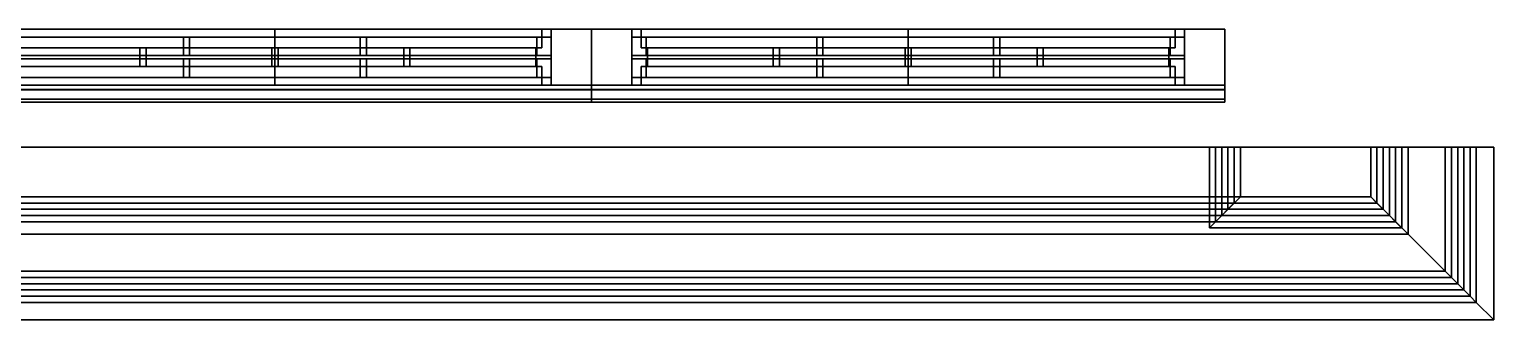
# Model space of a CAD drawing. Extents: x -0.47 to 4.47, y -0.28 to 0.92.
# Drawn here: x 2.109 to 4.468, y -0.278 to 0.19 of the extents above; entities that cross this region are included whole.
import ezdxf

# ---------------------------------------------------------------- set-up
doc = ezdxf.new("R2010")
doc.units = 0

msp = doc.modelspace()

# ---------------------------------------------------------------- meshes
mesh = msp.add_polyface()
corners = [(1.9625, 0.1, 1.1461), (1.9625, 0.1, 0.6467), (2.06, 0.1, 0.6972), (2.06, 0.1, 1.1461), (2.06, 0.19, 0.6972), (2.06, 0.19, 1.1461), (1.9625, 0.19, 1.1461), (1.9625, 0.19, 0.6972), (1.9625, 0.1, 1.1561), (2.06, 0.1, 1.1561), (2.06, 0.19, 1.1561), (1.9625, 0.19, 1.1561), (2.06, 0.1, 1.5956), (1.9625, 0.1, 1.5956), (2.06, 0.19, 1.5956), (1.9625, 0.19, 1.5956), (1.9625, 0.1, 1.6056), (2.06, 0.1, 1.6056), (2.06, 0.19, 1.6056), (2.06, 0.1, 2.055), (2.06, 0.19, 2.055), (1.9625, 0.19, 1.6056), (1.9625, 0.1, 2.055), (1.9625, 0.1, 2.105), (2.075, 0.1, 2.105), (1.9625, 0.19, 2.055), (1.9625, 0.19, 2.105), (2.075, 0.1, 2.52), (1.9625, 0.1, 2.52), (2.075, 0.1, 2.545), (1.9625, 0.1, 2.545), (1.9625, 0.19, 2.52), (2.075, 0.19, 2.545), (2.0525, 0.19, 2.545), (-0.305, 0, 3.145), (-0.335, 0, 3.165), (4.33, 0, 3.165), (4.3, 0, 3.145), (-0.335, 0, 3.175), (4.33, 0, 3.175), (-0.295, 0, 3.135), (4.29, 0, 3.135), (-0.395, 0, 3.235), (4.39, 0, 3.235), (-0.285, 0, 3.125), (4.28, 0, 3.125), (-0.315, -0.12, 3.145), (-0.305, -0.11, 3.145), (4.3, -0.11, 3.145), (4.31, -0.12, 3.145), (-0.335, -0.14, 3.165), (4.33, -0.14, 3.165), (-0.335, -0.14, 3.175), (4.33, -0.14, 3.175), (-0.405, 0, 3.245), (4.4, 0, 3.245), (-0.275, 0, 3.115), (4.27, 0, 3.115), (-0.305, -0.11, 3.135), (4.3, -0.11, 3.135), (-0.395, -0.2, 3.175), (4.39, -0.2, 3.175), (-0.415, 0, 3.255), (4.41, 0, 3.255), (-0.295, -0.1, 3.135), (4.29, -0.1, 3.135), (-0.285, -0.09, 3.125), (4.28, -0.09, 3.125), (-0.275, 0, 2.675), (4.27, 0, 2.675), (-0.395, -0.2, 3.235), (4.39, -0.2, 3.235), (-0.425, 0, 3.265), (4.42, 0, 3.265), (-0.285, -0.09, 3.115), (4.28, -0.09, 3.115), (-0.275, 0, 2.665), (4.27, 0, 2.665), (-0.405, -0.21, 3.235), (4.4, -0.21, 3.235), (-0.405, -0.21, 3.245), (4.4, -0.21, 3.245), (-0.415, -0.22, 3.255), (4.41, -0.22, 3.255), (-0.445, 0, 3.296), (4.44, 0, 3.296), (-0.275, -0.08, 3.115), (4.27, -0.08, 3.115), (-0.275, -0.08, 2.675), (4.27, -0.08, 2.675), (-0.015, 0, 2.575), (4.01, 0, 2.575), (-0.425, -0.23, 3.255), (4.42, -0.23, 3.255), (-0.473, 0, 3.306), (4.468, 0, 3.306), (-0.285, -0.09, 2.675), (4.28, -0.09, 2.675), (-0.015, -0.08, 2.575), (4.01, -0.08, 2.575), (4.42, -0.23, 3.265), (-0.425, -0.23, 3.265), (-0.473, 0, 3.316), (4.468, 0, 3.316), (-0.285, -0.09, 2.665), (4.28, -0.09, 2.665), (-0.275, -0.08, 2.665), (4.27, -0.08, 2.665), (4.43, -0.24, 3.271), (-0.435, -0.24, 3.271), (4.44, -0.25, 3.296), (-0.445, -0.25, 3.296), (4.468, -0.278, 3.306), (-0.473, -0.278, 3.306), (-0.473, -0.278, 3.316), (4.468, -0.278, 3.316)]
mesh.append_faces([[corners[k] for k in face] for face in [(0, 1, 2, 3), (4, 5, 3, 2), (1, 0, 6, 7), (8, 0, 3, 9), (9, 3, 5, 10), (11, 6, 0, 8), (9, 12, 13, 8), (10, 14, 12, 9), (15, 11, 8, 13), (16, 13, 12, 17), (17, 12, 14, 18), (19, 17, 18, 20), (21, 15, 13, 16), (22, 16, 17, 19), (23, 22, 19, 24), (25, 21, 16, 22), (25, 22, 23, 26), (24, 27, 28, 23), (29, 30, 28, 27), (23, 28, 31, 26), (29, 32, 33, 30), (34, 35, 36, 37), (35, 38, 39, 36), (40, 34, 37, 41), (38, 42, 43, 39), (44, 40, 41, 45), (46, 47, 48, 49), (50, 46, 49, 51), (52, 50, 51, 53), (42, 54, 55, 43), (56, 44, 45, 57), (47, 58, 59, 48), (60, 52, 53, 61), (54, 62, 63, 55), (58, 64, 65, 59), (64, 66, 67, 65), (68, 56, 57, 69), (70, 60, 61, 71), (62, 72, 73, 63), (66, 74, 75, 67), (76, 68, 69, 77), (78, 70, 71, 79), (80, 78, 79, 81), (82, 80, 81, 83), (72, 84, 85, 73), (74, 86, 87, 75), (86, 88, 89, 87), (90, 76, 77, 91), (92, 82, 83, 93), (84, 94, 95, 85), (88, 96, 97, 89), (98, 90, 91, 99), (92, 93, 100, 101), (94, 102, 103, 95), (96, 104, 105, 97), (104, 106, 107, 105), (106, 98, 99, 107), (108, 109, 101, 100), (109, 108, 110, 111), (111, 110, 112, 113), (114, 115, 103, 102), (113, 112, 115, 114)]])
mesh = msp.add_polyface()
corners = [(3.015, 0.0725, 0.6442), (1.935, 0.0725, 0.6442), (1.935, 0.0725, 0.6142), (3.015, 0.0725, 0.6142), (1.94, 0.0775, 0.6142), (3.015, 0.0775, 0.6142), (3.015, 0.1, 0.6467), (1.9625, 0.1, 0.6467), (1.94, 0.0775, 0.6067), (3.015, 0.0775, 0.6067), (2.95, 0.1, 0.6972), (2.06, 0.1, 0.6972), (1.955, 0.0925, 0.5917), (3.015, 0.0925, 0.5917), (2.95, 0.19, 0.6972), (2.06, 0.19, 0.6972), (1.9625, 0.1, 0.5917), (3.015, 0.1, 0.5917), (1.9625, 0.1, 0.225), (3.015, 0.1, 0.225), (1.9553, 0.0927, 0.225), (3.015, 0.0927, 0.225), (2.06, 0.19, 2.055), (2.505, 0.19, 2.055), (2.505, 0.1, 2.055), (2.06, 0.1, 2.055), (1.94, 0.0775, 0.205), (3.015, 0.0775, 0.205), (2.505, 0.1, 2.105), (2.075, 0.1, 2.105), (3.015, 0.0775), (3.015, 0.0775, 0.025), (1.94, 0.0775, 0.025), (1.94, 0.0775), (2.505, 0.13, 2.105), (2.075, 0.13, 2.105), (2.075, 0.1, 2.52), (2.505, 0.1, 2.52), (2.505, 0.1, 2.545), (2.075, 0.1, 2.545), (2.075, 0.13, 2.52), (2.505, 0.13, 2.52), (2.2975, 0.13, 2.115), (2.2875, 0.13, 2.115), (2.505, 0.19, 2.545), (2.075, 0.19, 2.545), (2.2875, 0.13, 2.51), (2.2975, 0.13, 2.51), (2.51, 0.13, 2.115), (2.5, 0.13, 2.115), (2.085, 0.13, 2.115), (2.085, 0.13, 2.51), (2.5, 0.13, 2.51), (2.51, 0.13, 2.51), (2.5, 0.16, 2.115), (2.2975, 0.16, 2.115), (2.2875, 0.16, 2.51), (2.2875, 0.16, 2.115), (2.2975, 0.16, 2.51), (2.085, 0.16, 2.115), (2.085, 0.16, 2.51), (2.5, 0.16, 2.51), (2.6423, 0.1475, 1.6191), (2.3677, 0.1475, 1.6191), (2.3677, 0.1475, 1.581), (2.6423, 0.1475, 1.581), (2.3577, 0.1475, 1.6191), (2.3577, 0.1475, 1.581), (2.0831, 0.1425, 1.6191), (2.06, 0.1425, 1.581), (2.06, 0.1425, 2.055), (2.0831, 0.1425, 2.0319), (2.3577, 0.1425, 2.055), (2.3577, 0.1425, 2.0319), (2.06, 0.1125, 2.055), (2.06, 0.1125, 1.581), (2.3577, 0.1425, 1.581), (2.3577, 0.1425, 1.6191), (2.0831, 0.1125, 1.6191), (2.0831, 0.1125, 2.0319), (2.3577, 0.1125, 2.0319), (2.3677, 0.1425, 2.0319), (2.3677, 0.1425, 2.055), (2.3577, 0.1125, 2.055), (2.3577, 0.1125, 1.581), (2.3577, 0.1125, 1.6191), (2.3677, 0.1425, 1.6191), (2.3677, 0.1425, 1.581), (2.3677, 0.1125, 2.055), (2.3677, 0.1125, 1.581), (2.3677, 0.1125, 1.6191), (2.3677, 0.1125, 2.0319)]
mesh.append_faces([[corners[k] for k in face] for face in [(0, 1, 2, 3), (4, 5, 3, 2), (1, 0, 6, 7), (8, 9, 5, 4), (6, 10, 11, 7), (9, 8, 12, 13), (14, 15, 11, 10), (16, 17, 13, 12), (18, 19, 17, 16), (20, 21, 19, 18), (22, 23, 24, 25), (26, 27, 21, 20), (25, 24, 28, 29), (30, 31, 32, 33), (26, 32, 31, 27), (29, 28, 34, 35), (36, 37, 38, 39), (40, 41, 37, 36), (34, 42, 43, 35), (35, 40, 36, 29), (39, 38, 44, 45), (46, 47, 41, 40), (48, 49, 34), (49, 42, 34), (47, 46, 43, 42), (50, 35, 43), (51, 40, 35, 50), (52, 41, 47), (51, 46, 40), (52, 53, 41), (53, 52, 49, 48), (42, 49, 54, 55), (56, 57, 43, 46), (55, 58, 47, 42), (50, 43, 57, 59), (60, 51, 50, 59), (52, 47, 58, 61), (46, 51, 60, 56), (61, 54, 49, 52), (62, 63, 64, 65), (63, 66, 67, 64), (68, 69, 70, 71), (70, 72, 73, 71), (74, 70, 69, 75), (76, 69, 68, 77), (78, 68, 71, 79), (79, 71, 73, 80), (81, 73, 72, 82), (74, 83, 72, 70), (76, 84, 75, 69), (74, 75, 78, 79), (77, 68, 78, 85), (77, 86, 87, 76), (80, 73, 77, 85), (79, 80, 83, 74), (82, 72, 83, 88), (73, 81, 86, 77), (75, 84, 85, 78), (76, 87, 89, 84), (85, 90, 91, 80), (88, 83, 80, 91), (90, 86, 81, 91), (90, 85, 84, 89)]])
mesh = msp.add_polyface()
corners = [(3.015, 0.19, 0.6467), (2.0525, 0.19, 0.6467), (2.06, 0.19, 0.6972), (2.95, 0.19, 0.6972), (3.015, 0.19), (2.0525, 0.19), (2.95, 0.1, 2.055), (2.505, 0.1, 2.055), (2.505, 0.19, 2.055), (2.95, 0.19, 2.055), (2.935, 0.1, 2.105), (2.505, 0.1, 2.105), (3.015, 0.0775), (1.94, 0.0775), (2.505, 0.19, 2.105), (2.935, 0.19, 2.105), (2.935, 0.13, 2.105), (2.505, 0.13, 2.105), (2.505, 0.16, 2.105), (2.935, 0.16, 2.105), (2.935, 0.1, 2.52), (2.505, 0.1, 2.52), (2.505, 0.13, 2.52), (2.935, 0.13, 2.52), (2.7225, 0.13, 2.115), (2.7125, 0.13, 2.115), (2.7125, 0.16, 2.115), (2.7225, 0.16, 2.115), (2.7125, 0.13, 2.51), (2.7225, 0.13, 2.51), (2.51, 0.13, 2.115), (2.935, 0.16, 2.52), (2.505, 0.16, 2.52), (2.505, 0.19, 2.52), (2.935, 0.19, 2.52), (2.51, 0.16, 2.115), (2.7125, 0.16, 2.51), (2.7225, 0.16, 2.51), (2.51, 0.13, 2.51), (2.51, 0.16, 2.51), (2.6523, 0.1475, 0.7454), (2.6423, 0.1475, 0.7454), (2.6423, 0.1475, 0.6972), (2.6523, 0.1475, 0.6972), (2.6523, 0.1775, 0.7454), (2.6523, 0.1775, 1.1582), (2.6523, 0.1475, 1.1582), (2.6423, 0.1475, 1.1582), (2.6523, 0.1475, 1.1682), (2.6423, 0.1475, 1.1682), (2.6423, 0.1775, 0.6972), (2.6523, 0.1775, 0.6972), (2.6423, 0.1775, 0.7454), (2.6423, 0.1775, 1.1582), (2.6523, 0.1775, 1.1682), (2.6423, 0.1775, 1.1682), (2.6523, 0.1775, 1.581), (2.6523, 0.1475, 1.581), (2.6423, 0.1475, 1.581), (2.6523, 0.1475, 1.6191), (2.6423, 0.1475, 1.6191), (2.6423, 0.1775, 1.581), (2.6523, 0.1775, 1.6191), (2.6423, 0.1775, 1.6191), (2.3677, 0.1475, 1.581), (2.3677, 0.1775, 1.581), (2.3677, 0.1775, 1.6191), (2.3677, 0.1475, 1.6191), (2.6423, 0.1425, 2.0319), (2.3677, 0.1425, 2.0319), (2.3677, 0.1425, 2.055), (2.6423, 0.1425, 2.055), (2.3677, 0.1425, 1.6191), (2.6423, 0.1425, 1.6191), (2.6423, 0.1425, 1.581), (2.3677, 0.1425, 1.581), (2.3677, 0.1125, 2.055), (2.6423, 0.1125, 2.055), (2.3677, 0.1125, 2.0319), (2.6423, 0.1125, 2.0319), (2.6523, 0.1425, 2.0319), (2.6523, 0.1425, 2.055), (2.6423, 0.1125, 1.581), (2.3677, 0.1125, 1.581), (2.6523, 0.1425, 1.6191), (2.6523, 0.1425, 1.581), (2.3677, 0.1125, 1.6191), (2.6423, 0.1125, 1.6191), (2.6523, 0.1125, 2.055), (2.6523, 0.1125, 1.581), (2.6523, 0.1125, 2.0319), (2.6523, 0.1125, 1.6191)]
mesh.append_faces([[corners[k] for k in face] for face in [(0, 1, 2, 3), (1, 0, 4, 5), (6, 7, 8, 9), (10, 11, 7, 6), (12, 13, 5, 4), (9, 8, 14, 15), (16, 17, 11, 10), (15, 14, 18, 19), (20, 21, 22, 23), (24, 25, 17, 16), (19, 18, 26, 27), (23, 22, 28, 29), (29, 28, 25, 24), (30, 17, 25), (31, 32, 33, 34), (26, 18, 35), (36, 37, 27, 26), (38, 28, 22), (36, 26, 25, 28), (27, 37, 29, 24), (30, 25, 26, 35), (37, 36, 32, 31), (28, 38, 39, 36), (35, 39, 38, 30), (39, 32, 36), (40, 41, 42, 43), (40, 44, 45, 46), (47, 46, 48, 49), (43, 42, 50, 51), (41, 40, 46, 47), (45, 44, 52, 53), (51, 50, 52, 44), (54, 45, 53, 55), (48, 54, 56, 57), (49, 48, 57, 58), (59, 60, 58, 57), (47, 53, 52, 41), (56, 54, 55, 61), (58, 61, 55, 49), (62, 63, 60, 59), (63, 62, 56, 61), (64, 65, 61, 58), (63, 66, 67, 60), (66, 63, 61, 65), (68, 69, 70, 71), (72, 73, 74, 75), (71, 70, 76, 77), (78, 69, 68, 79), (80, 68, 71, 81), (82, 83, 75, 74), (73, 84, 85, 74), (73, 72, 86, 87), (77, 76, 78, 79), (81, 71, 77, 88), (79, 68, 73, 87), (68, 80, 84, 73), (87, 86, 83, 82), (89, 82, 74, 85), (88, 77, 79, 90), (87, 91, 90, 79), (91, 84, 80, 90), (91, 87, 82, 89)]])
mesh = msp.add_polyface()
corners = [(2.06, 0.19, 2.055), (2.075, 0.19, 2.105), (2.505, 0.19, 2.105), (2.505, 0.19, 2.055), (2.0525, 0.19, 2.055), (2.0525, 0.19, 2.105), (2.075, 0.16, 2.105), (2.505, 0.16, 2.105), (2.0525, 0.19, 2.52), (2.075, 0.19, 2.52), (2.2875, 0.16, 2.115), (2.2975, 0.16, 2.115), (2.075, 0.16, 2.52), (2.505, 0.19, 2.52), (2.505, 0.16, 2.52), (2.075, 0.19, 2.545), (2.505, 0.19, 2.545), (2.0525, 0.19, 2.545), (2.2875, 0.16, 2.51), (2.2975, 0.16, 2.51), (2.5, 0.16, 2.115), (2.085, 0.16, 2.115), (2.085, 0.16, 2.51), (2.51, 0.16, 2.115), (2.5, 0.16, 2.51), (2.51, 0.16, 2.51), (2.6423, 0.1475, 0.7454), (2.3677, 0.1475, 0.7454), (2.3677, 0.1475, 0.6972), (2.6423, 0.1475, 0.6972), (2.3677, 0.1475, 1.1582), (2.6423, 0.1475, 1.1582), (2.6423, 0.1475, 1.1682), (2.3677, 0.1475, 1.1682), (2.3677, 0.1775, 0.6972), (2.6423, 0.1775, 0.6972), (2.3577, 0.1475, 0.7454), (2.3577, 0.1475, 0.6972), (2.6423, 0.1775, 0.7454), (2.3677, 0.1775, 0.7454), (2.6423, 0.1775, 1.1682), (2.6423, 0.1775, 1.1582), (2.3677, 0.1775, 1.1582), (2.3677, 0.1775, 1.1682), (2.3577, 0.1475, 1.1582), (2.3577, 0.1475, 1.1682), (2.3577, 0.1775, 0.6972), (2.06, 0.1475, 0.6972), (2.0831, 0.1475, 0.7454), (2.3577, 0.1775, 0.7454), (2.3577, 0.1775, 1.1582), (2.3577, 0.1775, 1.1682), (2.3677, 0.1775, 1.581), (2.3677, 0.1475, 1.581), (2.3577, 0.1475, 1.581), (2.0831, 0.1475, 1.1682), (2.0831, 0.1475, 1.1582), (2.06, 0.1775, 0.6972), (2.0831, 0.1775, 0.7454), (2.06, 0.1475, 1.1582), (2.0831, 0.1775, 1.1582), (2.0831, 0.1775, 1.1682), (2.3577, 0.1775, 1.581), (2.06, 0.1475, 1.1682), (2.3677, 0.1775, 1.6191), (2.3577, 0.1775, 1.6191), (2.3577, 0.1475, 1.6191), (2.3677, 0.1475, 1.6191), (2.0831, 0.1475, 1.581), (2.06, 0.1475, 1.6191), (2.06, 0.1775, 1.1582), (2.06, 0.1775, 1.1682), (2.0831, 0.1775, 1.581), (2.06, 0.1775, 1.6191)]
mesh.append_faces([[corners[k] for k in face] for face in [(0, 1, 2, 3), (0, 4, 5, 1), (6, 7, 2, 1), (5, 8, 9, 1), (10, 11, 7, 6), (12, 6, 1, 9), (9, 13, 14, 12), (15, 16, 13, 9), (17, 15, 9, 8), (18, 19, 11, 10), (20, 7, 11), (21, 10, 6), (12, 22, 21, 6), (23, 7, 20), (12, 14, 19, 18), (22, 12, 18), (24, 25, 23, 20), (24, 14, 25), (19, 14, 24), (26, 27, 28, 29), (30, 31, 32, 33), (29, 28, 34, 35), (27, 36, 37, 28), (26, 38, 39, 27), (35, 34, 39, 38), (40, 41, 42, 43), (32, 40, 43, 33), (30, 42, 41, 31), (44, 30, 33, 45), (28, 37, 46, 34), (47, 37, 36, 48), (36, 27, 30, 44), (27, 39, 42, 30), (34, 46, 49, 39), (43, 42, 50, 51), (33, 43, 52, 53), (45, 33, 53, 54), (45, 55, 56, 44), (57, 46, 37, 47), (36, 49, 58, 48), (48, 56, 59, 47), (44, 50, 49, 36), (42, 39, 49, 50), (58, 49, 46, 57), (60, 61, 51, 50), (52, 43, 51, 62), (54, 62, 51, 45), (56, 60, 50, 44), (63, 59, 56, 55), (45, 51, 61, 55), (64, 65, 66, 67), (68, 54, 66, 69), (48, 58, 60, 56), (57, 70, 60, 58), (52, 62, 65, 64), (61, 60, 70, 71), (72, 62, 54, 68), (69, 63, 55, 68), (55, 61, 72, 68), (69, 66, 65, 73), (73, 65, 62, 72), (72, 61, 71, 73), (71, 63, 69, 73)]])
mesh = msp.add_polyface()
corners = [(3.015, 0.1, 0.6467), (3.08, 0.1, 0.6972), (2.95, 0.1, 0.6972), (3.08, 0.1, 2.055), (2.95, 0.1, 2.055), (2.95, 0.19, 0.6972), (2.95, 0.19, 2.055), (3.08, 0.19, 0.6972), (3.08, 0.19, 2.055), (3.095, 0.1, 2.105), (2.935, 0.1, 2.105), (3.015, 0.19, 0.6467), (3.095, 0.1, 2.52), (2.935, 0.1, 2.52), (3.095, 0.19, 2.105), (2.935, 0.19, 2.105), (3.015, 0.1, 2.545), (2.935, 0.13, 2.52), (2.935, 0.13, 2.105), (2.935, 0.19, 2.52), (3.095, 0.19, 2.52), (2.505, 0.1, 2.545), (2.505, 0.1, 2.52), (2.925, 0.13, 2.51), (2.925, 0.13, 2.115), (2.935, 0.16, 2.105), (2.935, 0.16, 2.52), (3.015, 0.19, 2.545), (2.505, 0.19, 2.545), (2.7225, 0.13, 2.51), (2.925, 0.16, 2.51), (2.925, 0.16, 2.115), (2.7225, 0.13, 2.115), (2.505, 0.19, 2.52), (2.7225, 0.16, 2.115), (2.7225, 0.16, 2.51), (3.08, 0.1125, 2.055), (3.08, 0.1425, 2.055), (3.08, 0.1425, 1.581), (3.08, 0.1125, 1.581), (2.95, 0.1475, 0.6972), (2.95, 0.1475, 1.1582), (2.9269, 0.1475, 1.1582), (2.9269, 0.1475, 0.7454), (2.9269, 0.1775, 1.1582), (2.9269, 0.1775, 0.7454), (2.95, 0.1475, 1.1682), (2.9269, 0.1475, 1.1682), (2.95, 0.1775, 0.6972), (2.95, 0.1775, 1.1582), (2.6523, 0.1475, 0.7454), (2.6523, 0.1475, 0.6972), (2.6523, 0.1775, 0.7454), (2.6523, 0.1475, 1.1582), (2.6523, 0.1775, 1.1582), (2.6523, 0.1475, 1.1682), (2.9269, 0.1475, 1.581), (2.95, 0.1475, 1.6191), (2.95, 0.1775, 1.1682), (2.6523, 0.1775, 0.6972), (2.9269, 0.1775, 1.1682), (2.6523, 0.1775, 1.1682), (2.95, 0.1775, 1.6191), (2.9269, 0.1775, 1.581), (2.6523, 0.1475, 1.6191), (2.6523, 0.1475, 1.581), (2.6523, 0.1775, 1.6191), (2.6523, 0.1775, 1.581), (2.9269, 0.1425, 2.0319), (2.6523, 0.1425, 2.0319), (2.6523, 0.1425, 2.055), (2.95, 0.1425, 2.055), (2.6523, 0.1425, 1.6191), (2.9269, 0.1425, 1.6191), (2.95, 0.1425, 1.581), (2.6523, 0.1425, 1.581), (2.6523, 0.1125, 2.055), (2.95, 0.1125, 2.055), (2.6523, 0.1125, 2.0319), (2.9269, 0.1125, 2.0319), (2.95, 0.1125, 1.581), (2.6523, 0.1125, 1.581), (2.6523, 0.1125, 1.6191), (2.9269, 0.1125, 1.6191), (3.08, 0.1475, 0.6972), (3.08, 0.1475, 1.1582), (3.08, 0.1775, 1.1582), (3.08, 0.1775, 0.6972)]
mesh.append_faces([[corners[k] for k in face] for face in [(0, 1, 2), (3, 4, 2, 1), (5, 2, 4, 6), (1, 7, 8, 3), (3, 9, 10, 4), (11, 5, 7), (8, 7, 5, 6), (9, 12, 13, 10), (14, 8, 6, 15), (16, 13, 12), (10, 13, 17, 18), (15, 19, 20, 14), (16, 21, 22, 13), (18, 17, 23, 24), (25, 26, 19, 15), (27, 20, 19), (27, 28, 21, 16), (23, 17, 29), (23, 30, 31, 24), (24, 32, 18), (26, 25, 31, 30), (28, 27, 19, 33), (31, 25, 34), (29, 35, 30, 23), (34, 32, 24, 31), (30, 35, 26), (36, 37, 38, 39), (40, 41, 42, 43), (42, 44, 45, 43), (41, 46, 47, 42), (48, 49, 41, 40), (43, 50, 51, 40), (43, 45, 52, 50), (45, 44, 49, 48), (53, 54, 44, 42), (53, 42, 47, 55), (56, 47, 46, 57), (46, 41, 49, 58), (40, 51, 59, 48), (48, 59, 52, 45), (58, 49, 44, 60), (60, 44, 54, 61), (47, 60, 61, 55), (58, 62, 57, 46), (56, 63, 60, 47), (56, 57, 64, 65), (62, 58, 60, 63), (62, 66, 64, 57), (63, 56, 65, 67), (63, 67, 66, 62), (68, 69, 70, 71), (72, 73, 74, 75), (71, 70, 76, 77), (78, 69, 68, 79), (71, 74, 73, 68), (80, 81, 75, 74), (73, 72, 82, 83), (77, 76, 78, 79), (77, 80, 74, 71), (79, 68, 73, 83), (83, 82, 81, 80), (83, 80, 77, 79), (84, 85, 86, 87)]])
mesh = msp.add_polyface()
corners = [(3.08, 0.19, 2.055), (3.525, 0.19, 2.055), (3.525, 0.1, 2.055), (3.08, 0.1, 2.055), (3.525, 0.1, 2.105), (3.095, 0.1, 2.105), (3.095, 0.19, 2.105), (3.525, 0.19, 2.105), (3.525, 0.13, 2.105), (3.095, 0.13, 2.105), (3.095, 0.13, 2.52), (3.095, 0.1, 2.52), (3.095, 0.16, 2.105), (3.525, 0.16, 2.105), (3.3175, 0.13, 2.115), (3.3075, 0.13, 2.115), (3.105, 0.13, 2.51), (3.105, 0.13, 2.115), (3.525, 0.13, 2.52), (3.525, 0.1, 2.52), (3.525, 0.1, 2.545), (3.015, 0.1, 2.545), (3.095, 0.16, 2.52), (3.095, 0.19, 2.52), (3.525, 0.19, 2.545), (3.015, 0.19, 2.545), (3.3075, 0.16, 2.115), (3.3175, 0.16, 2.115), (3.3175, 0.13, 2.51), (3.3075, 0.13, 2.51), (3.105, 0.16, 2.51), (3.105, 0.16, 2.115), (3.525, 0.19, 2.52), (3.525, 0.16, 2.52), (3.3075, 0.16, 2.51), (3.3175, 0.16, 2.51), (3.1031, 0.1425, 1.6191), (3.08, 0.1425, 1.581), (3.08, 0.1425, 2.055), (3.1031, 0.1425, 2.0319), (3.3777, 0.1425, 2.055), (3.3777, 0.1425, 2.0319), (3.3777, 0.1425, 1.581), (3.3777, 0.1425, 1.6191), (3.1031, 0.1125, 1.6191), (3.1031, 0.1125, 2.0319), (3.3777, 0.1125, 2.0319), (3.08, 0.1125, 2.055), (3.3777, 0.1125, 2.055), (3.3777, 0.1125, 1.581), (3.08, 0.1125, 1.581), (3.3777, 0.1125, 1.6191), (3.08, 0.1475, 0.6972), (3.3777, 0.1475, 0.6972), (3.3777, 0.1475, 0.7454), (3.1031, 0.1475, 0.7454), (3.3777, 0.1475, 1.1682), (3.1031, 0.1475, 1.1682), (3.1031, 0.1475, 1.1582), (3.3777, 0.1475, 1.1582), (3.08, 0.1775, 0.6972), (3.3777, 0.1775, 0.6972), (3.3777, 0.1775, 0.7454), (3.1031, 0.1775, 0.7454), (3.08, 0.1475, 1.1582), (3.1031, 0.1775, 1.1582), (3.1031, 0.1775, 1.1682), (3.3777, 0.1775, 1.1682), (3.3777, 0.1775, 1.1582), (3.08, 0.1475, 1.1682), (3.1031, 0.1475, 1.581), (3.3777, 0.1475, 1.581), (3.3777, 0.1475, 1.6191), (3.08, 0.1475, 1.6191), (3.08, 0.1775, 1.1582), (3.08, 0.1775, 1.1682), (3.1031, 0.1775, 1.581), (3.3777, 0.1775, 1.581), (3.3777, 0.1775, 1.6191), (3.08, 0.1775, 1.6191)]
mesh.append_faces([[corners[k] for k in face] for face in [(0, 1, 2, 3), (3, 2, 4, 5), (0, 6, 7, 1), (5, 4, 8, 9), (9, 10, 11, 5), (12, 13, 7, 6), (8, 14, 15, 9), (16, 10, 9, 17), (10, 18, 19, 11), (11, 19, 20, 21), (22, 12, 6, 23), (21, 20, 24, 25), (26, 27, 13, 12), (28, 29, 15, 14), (17, 9, 15), (16, 29, 10), (30, 16, 17, 31), (29, 28, 18, 10), (25, 24, 32, 23), (22, 30, 31, 12), (23, 32, 33, 22), (34, 35, 27, 26), (31, 26, 12), (34, 26, 15, 29), (27, 35, 28, 14), (17, 15, 26, 31), (29, 16, 30, 34), (30, 22, 34), (22, 33, 35, 34), (36, 37, 38, 39), (38, 40, 41, 39), (42, 37, 36, 43), (44, 36, 39, 45), (45, 39, 41, 46), (47, 48, 40, 38), (42, 49, 50, 37), (47, 50, 44, 45), (43, 36, 44, 51), (45, 46, 48, 47), (50, 49, 51, 44), (52, 53, 54, 55), (56, 57, 58, 59), (60, 61, 53, 52), (54, 62, 63, 55), (55, 58, 64, 52), (63, 62, 61, 60), (65, 66, 67, 68), (58, 65, 68, 59), (69, 64, 58, 57), (56, 67, 66, 57), (70, 71, 72, 73), (55, 63, 65, 58), (60, 74, 65, 63), (66, 65, 74, 75), (76, 77, 71, 70), (64, 69, 75, 74), (73, 69, 57, 70), (57, 66, 76, 70), (73, 72, 78, 79), (79, 78, 77, 76), (76, 66, 75, 79), (75, 69, 73, 79)]])
mesh = msp.add_polyface()
corners = [(4.035, 0.0725, 0.6442), (3.015, 0.0725, 0.6442), (3.015, 0.0725, 0.6142), (4.035, 0.0725, 0.6142), (4.035, 0.1, 0.6467), (3.97, 0.1, 0.6972), (3.08, 0.1, 0.6972), (3.015, 0.1, 0.6467), (4.035, 0.19, 0.6467), (3.015, 0.19, 0.6467), (3.08, 0.19, 0.6972), (3.97, 0.19, 0.6972), (3.52, 0.13, 2.115), (3.3175, 0.13, 2.115), (3.525, 0.13, 2.105), (3.52, 0.16, 2.115), (3.525, 0.16, 2.105), (3.3175, 0.16, 2.115), (3.53, 0.13, 2.115), (3.52, 0.13, 2.51), (3.525, 0.13, 2.52), (3.3175, 0.13, 2.51), (3.53, 0.16, 2.115), (3.52, 0.16, 2.51), (3.53, 0.13, 2.51), (3.3175, 0.16, 2.51), (3.525, 0.16, 2.52), (3.53, 0.16, 2.51), (3.3877, 0.1425, 2.0319), (3.3777, 0.1425, 2.0319), (3.3777, 0.1425, 2.055), (3.3877, 0.1425, 2.055), (3.3777, 0.1425, 1.6191), (3.3877, 0.1425, 1.6191), (3.3877, 0.1425, 1.581), (3.3777, 0.1425, 1.581), (3.3777, 0.1125, 2.0319), (3.3777, 0.1125, 1.6191), (3.3777, 0.1125, 2.055), (3.3877, 0.1125, 2.055), (3.6623, 0.1425, 2.0319), (3.6623, 0.1425, 2.055), (3.3877, 0.1125, 1.581), (3.3777, 0.1125, 1.581), (3.6623, 0.1425, 1.6191), (3.6623, 0.1425, 1.581), (3.3877, 0.1125, 1.6191), (3.3877, 0.1125, 2.0319), (3.6623, 0.1125, 2.055), (3.6623, 0.1125, 2.0319), (3.6623, 0.1125, 1.581), (3.6623, 0.1125, 1.6191), (3.6623, 0.1475, 0.7454), (3.3877, 0.1475, 0.7454), (3.3877, 0.1475, 0.6972), (3.6623, 0.1475, 0.6972), (3.3877, 0.1475, 1.1582), (3.6623, 0.1475, 1.1582), (3.6623, 0.1475, 1.1682), (3.3877, 0.1475, 1.1682), (3.3877, 0.1775, 0.6972), (3.6623, 0.1775, 0.6972), (3.3777, 0.1475, 0.7454), (3.3777, 0.1475, 0.6972), (3.6623, 0.1775, 0.7454), (3.3877, 0.1775, 0.7454), (3.6623, 0.1775, 1.1682), (3.6623, 0.1775, 1.1582), (3.3877, 0.1775, 1.1582), (3.3877, 0.1775, 1.1682), (3.3777, 0.1475, 1.1582), (3.3777, 0.1475, 1.1682), (3.6623, 0.1475, 1.6191), (3.3877, 0.1475, 1.6191), (3.3877, 0.1475, 1.581), (3.6623, 0.1475, 1.581), (3.3777, 0.1775, 0.6972), (3.3777, 0.1775, 0.7454), (3.3777, 0.1775, 1.1582), (3.3777, 0.1775, 1.1682), (3.3877, 0.1775, 1.581), (3.6623, 0.1775, 1.581), (3.3777, 0.1475, 1.581), (3.6623, 0.1775, 1.6191), (3.3877, 0.1775, 1.6191), (3.3777, 0.1475, 1.6191), (3.3777, 0.1775, 1.581), (3.3777, 0.1775, 1.6191)]
mesh.append_faces([[corners[k] for k in face] for face in [(0, 1, 2, 3), (4, 5, 6, 7), (8, 9, 10, 11), (11, 10, 6, 5), (12, 13, 14), (15, 16, 17), (13, 12, 15, 17), (18, 12, 14), (19, 20, 21), (22, 16, 15), (23, 15, 12, 19), (24, 19, 12, 18), (19, 21, 25, 23), (19, 24, 20), (25, 26, 23), (23, 27, 22, 15), (23, 26, 27), (28, 29, 30, 31), (32, 33, 34, 35), (36, 29, 32, 37), (31, 30, 38, 39), (29, 28, 33, 32), (40, 28, 31, 41), (35, 34, 42, 43), (33, 44, 45, 34), (37, 46, 47, 36), (39, 38, 36, 47), (41, 31, 39, 48), (46, 33, 28, 47), (47, 28, 40, 49), (46, 37, 43, 42), (50, 42, 34, 45), (44, 33, 46, 51), (48, 39, 47, 49), (51, 46, 42, 50), (52, 53, 54, 55), (56, 57, 58, 59), (55, 54, 60, 61), (53, 62, 63, 54), (52, 64, 65, 53), (61, 60, 65, 64), (66, 67, 68, 69), (58, 66, 69, 59), (56, 68, 67, 57), (70, 56, 59, 71), (72, 73, 74, 75), (54, 63, 76, 60), (62, 53, 56, 70), (53, 65, 68, 56), (60, 76, 77, 65), (69, 68, 78, 79), (74, 80, 81, 75), (59, 69, 80, 74), (71, 59, 74, 82), (83, 84, 73, 72), (73, 85, 82, 74), (70, 78, 77, 62), (68, 65, 77, 78), (84, 83, 81, 80), (80, 69, 79, 86), (82, 86, 79, 71), (84, 87, 85, 73), (80, 86, 87, 84)]])
mesh = msp.add_polyface()
corners = [(4.035, 0.0725, 0.6142), (3.015, 0.0725, 0.6142), (3.015, 0.0775, 0.6142), (4.035, 0.0775, 0.6142), (3.015, 0.0775, 0.6067), (4.035, 0.0775, 0.6067), (3.015, 0.0925, 0.5917), (4.035, 0.0925, 0.5917), (3.015, 0.1, 0.5917), (4.035, 0.1, 0.5917), (4.035, 0.19), (3.015, 0.19), (3.015, 0.19, 0.6467), (4.035, 0.19, 0.6467), (3.015, 0.1, 0.225), (4.035, 0.1, 0.225), (4.035, 0.0775), (3.015, 0.0775), (3.015, 0.0927, 0.225), (4.035, 0.0927, 0.225), (4.035, 0.0775, 0.025), (3.015, 0.0775, 0.025), (3.955, 0.1, 2.105), (3.525, 0.1, 2.105), (3.525, 0.1, 2.055), (3.97, 0.1, 2.055), (3.525, 0.19, 2.055), (3.97, 0.19, 2.055), (3.015, 0.0775, 0.205), (4.035, 0.0775, 0.205), (3.525, 0.19, 2.105), (3.955, 0.19, 2.105), (4.035, 0.1, 2.545), (3.525, 0.1, 2.545), (3.525, 0.1, 2.52), (3.955, 0.1, 2.52), (3.955, 0.13, 2.105), (3.525, 0.13, 2.105), (3.525, 0.16, 2.105), (3.955, 0.16, 2.105), (3.525, 0.19, 2.545), (4.035, 0.19, 2.545), (3.955, 0.19, 2.52), (3.525, 0.19, 2.52), (3.525, 0.13, 2.52), (3.955, 0.13, 2.52), (3.7425, 0.13, 2.115), (3.7325, 0.13, 2.115), (3.7325, 0.16, 2.115), (3.7425, 0.16, 2.115), (3.955, 0.16, 2.52), (3.525, 0.16, 2.52), (3.7325, 0.13, 2.51), (3.7425, 0.13, 2.51), (3.53, 0.13, 2.115), (3.53, 0.16, 2.115), (3.7325, 0.16, 2.51), (3.7425, 0.16, 2.51), (3.53, 0.13, 2.51), (3.53, 0.16, 2.51), (4.035, 0.1, 0.6467), (3.015, 0.1, 0.6467), (3.015, 0.0725, 0.6442), (4.035, 0.0725, 0.6442), (3.6723, 0.1425, 2.0319), (3.6623, 0.1425, 2.0319), (3.6623, 0.1425, 2.055), (3.6723, 0.1425, 2.055), (3.6623, 0.1425, 1.6191), (3.6723, 0.1425, 1.6191), (3.6723, 0.1425, 1.581), (3.6623, 0.1425, 1.581), (3.6623, 0.1125, 2.055), (3.6723, 0.1125, 2.055), (3.6623, 0.1125, 2.0319), (3.6623, 0.1125, 1.6191), (3.6723, 0.1125, 1.581), (3.6623, 0.1125, 1.581), (3.6723, 0.1125, 2.0319), (3.6723, 0.1125, 1.6191), (3.6723, 0.1475, 0.7454), (3.6623, 0.1475, 0.7454), (3.6623, 0.1475, 0.6972), (3.6723, 0.1475, 0.6972), (3.6723, 0.1775, 0.7454), (3.6723, 0.1775, 1.1582), (3.6723, 0.1475, 1.1582), (3.6623, 0.1475, 1.1582), (3.6723, 0.1475, 1.1682), (3.6623, 0.1475, 1.1682), (3.6623, 0.1775, 0.6972), (3.6723, 0.1775, 0.6972), (3.6623, 0.1775, 0.7454), (3.6623, 0.1775, 1.1582), (3.6723, 0.1775, 1.1682), (3.6623, 0.1775, 1.1682), (3.6723, 0.1775, 1.581), (3.6723, 0.1475, 1.581), (3.6623, 0.1475, 1.581), (3.6723, 0.1475, 1.6191), (3.6623, 0.1475, 1.6191), (3.6623, 0.1775, 1.581), (3.6723, 0.1775, 1.6191), (3.6623, 0.1775, 1.6191)]
mesh.append_faces([[corners[k] for k in face] for face in [(0, 1, 2, 3), (3, 2, 4, 5), (6, 7, 5, 4), (7, 6, 8, 9), (10, 11, 12, 13), (9, 8, 14, 15), (16, 17, 11, 10), (15, 14, 18, 19), (16, 20, 21, 17), (22, 23, 24, 25), (25, 24, 26, 27), (19, 18, 28, 29), (28, 21, 20, 29), (27, 26, 30, 31), (32, 33, 34, 35), (36, 37, 23, 22), (31, 30, 38, 39), (40, 41, 42, 43), (35, 34, 44, 45), (46, 47, 37, 36), (39, 38, 48, 49), (50, 51, 43, 42), (45, 44, 52, 53), (53, 52, 47, 46), (54, 37, 47), (48, 38, 55), (56, 57, 49, 48), (57, 56, 51, 50), (58, 52, 44), (56, 48, 47, 52), (49, 57, 53, 46), (54, 47, 48, 55), (59, 51, 56), (52, 58, 59, 56), (55, 59, 58, 54), (60, 61, 62, 63), (64, 65, 66, 67), (68, 69, 70, 71), (67, 66, 72, 73), (74, 65, 68, 75), (65, 64, 69, 68), (76, 77, 71, 70), (73, 72, 74, 78), (75, 79, 78, 74), (79, 69, 64, 78), (79, 75, 77, 76), (80, 81, 82, 83), (80, 84, 85, 86), (87, 86, 88, 89), (83, 82, 90, 91), (81, 80, 86, 87), (85, 84, 92, 93), (91, 90, 92, 84), (94, 85, 93, 95), (88, 94, 96, 97), (89, 88, 97, 98), (99, 100, 98, 97), (87, 93, 92, 81), (96, 94, 95, 101), (98, 101, 95, 89), (102, 103, 100, 99), (103, 102, 96, 101)]])
mesh = msp.add_polyface()
corners = [(4.035, 0.1, 0.6467), (4.035, 0.1, 2.055), (3.97, 0.1, 2.055), (3.97, 0.1, 0.6972), (3.97, 0.19, 0.6972), (3.97, 0.19, 2.055), (4.035, 0.19, 2.055), (4.035, 0.19, 0.6467), (4.035, 0.1, 2.105), (3.955, 0.1, 2.105), (3.955, 0.19, 2.105), (4.035, 0.19, 2.105), (4.035, 0.1, 2.545), (3.955, 0.1, 2.52), (3.955, 0.19, 2.52), (4.035, 0.19, 2.545), (3.525, 0.19, 2.545), (3.525, 0.1, 2.545), (3.955, 0.13, 2.52), (3.955, 0.13, 2.105), (3.955, 0.16, 2.105), (3.955, 0.16, 2.52), (3.945, 0.13, 2.51), (3.945, 0.13, 2.115), (3.945, 0.16, 2.115), (3.945, 0.16, 2.51), (3.7425, 0.13, 2.51), (3.7425, 0.13, 2.115), (3.7425, 0.16, 2.115), (3.7425, 0.16, 2.51), (3.9469, 0.1425, 2.0319), (3.6723, 0.1425, 2.0319), (3.6723, 0.1425, 2.055), (3.97, 0.1425, 2.055), (3.6723, 0.1425, 1.6191), (3.9469, 0.1425, 1.6191), (3.97, 0.1425, 1.581), (3.6723, 0.1425, 1.581), (3.6723, 0.1125, 2.055), (3.97, 0.1125, 2.055), (3.6723, 0.1125, 2.0319), (3.9469, 0.1125, 2.0319), (3.97, 0.1125, 1.581), (3.6723, 0.1125, 1.581), (3.6723, 0.1125, 1.6191), (3.9469, 0.1125, 1.6191), (3.97, 0.1475, 0.6972), (3.97, 0.1475, 1.1582), (3.9469, 0.1475, 1.1582), (3.9469, 0.1475, 0.7454), (3.9469, 0.1775, 1.1582), (3.9469, 0.1775, 0.7454), (3.97, 0.1475, 1.1682), (3.9469, 0.1475, 1.1682), (3.97, 0.1775, 0.6972), (3.97, 0.1775, 1.1582), (3.6723, 0.1475, 0.7454), (3.6723, 0.1475, 0.6972), (3.6723, 0.1775, 0.7454), (3.6723, 0.1475, 1.1582), (3.6723, 0.1775, 1.1582), (3.6723, 0.1475, 1.1682), (3.9469, 0.1475, 1.581), (3.97, 0.1475, 1.6191), (3.97, 0.1775, 1.1682), (3.6723, 0.1775, 0.6972), (3.9469, 0.1775, 1.1682), (3.6723, 0.1775, 1.1682), (3.97, 0.1775, 1.6191), (3.9469, 0.1775, 1.581), (3.6723, 0.1475, 1.6191), (3.6723, 0.1475, 1.581), (3.6723, 0.1775, 1.6191), (3.6723, 0.1775, 1.581), (4.01, -0.08, 2.575), (4.01, 0, 2.575), (4.01, 0, 2.565), (4.02, 0, 2.565), (4.01, -0.13, 2.575), (4.02, -0.12, 2.565), (4.01, -0.13, 2.565), (4.01, 0, 0.1), (4.01, 0, 0.08), (4.01, -0.13, 0.08), (4.01, -0.13, 0.1), (4.02, 0, 0.07), (4.02, -0.12, 0.07), (4.01, 0, 0.07), (4.01, 0), (4.01, -0.13), (4.01, -0.13, 0.07)]
mesh.append_faces([[corners[k] for k in face] for face in [(0, 1, 2, 3), (4, 5, 6, 7), (2, 1, 8, 9), (4, 3, 2, 5), (6, 5, 10, 11), (8, 12, 13, 9), (10, 14, 15, 11), (15, 16, 17, 12), (9, 13, 18, 19), (20, 21, 14, 10), (19, 18, 22, 23), (21, 20, 24, 25), (22, 18, 26), (22, 25, 24, 23), (23, 27, 19), (24, 20, 28), (25, 29, 21), (26, 29, 25, 22), (28, 27, 23, 24), (30, 31, 32, 33), (34, 35, 36, 37), (33, 32, 38, 39), (40, 31, 30, 41), (33, 36, 35, 30), (42, 43, 37, 36), (35, 34, 44, 45), (39, 38, 40, 41), (39, 42, 36, 33), (41, 30, 35, 45), (45, 44, 43, 42), (45, 42, 39, 41), (46, 47, 48, 49), (48, 50, 51, 49), (47, 52, 53, 48), (54, 55, 47, 46), (49, 56, 57, 46), (49, 51, 58, 56), (51, 50, 55, 54), (59, 60, 50, 48), (59, 48, 53, 61), (62, 53, 52, 63), (52, 47, 55, 64), (46, 57, 65, 54), (54, 65, 58, 51), (64, 55, 50, 66), (66, 50, 60, 67), (53, 66, 67, 61), (64, 68, 63, 52), (62, 69, 66, 53), (62, 63, 70, 71), (68, 64, 66, 69), (68, 72, 70, 63), (69, 62, 71, 73), (69, 73, 72, 68), (74, 75, 76), (76, 75, 77), (76, 78, 74), (76, 77, 79, 80), (76, 80, 78), (81, 82, 83, 84), (82, 85, 86, 83), (87, 85, 88), (87, 88, 89, 90)]])
mesh = msp.add_polyface()
corners = [(4.035, 0.0725, 0.6142), (4.035, 0.0775, 0.6142), (4.035, 0.1, 0.6467), (4.035, 0.0725, 0.6442), (4.035, 0.0775, 0.6067), (4.035, 0.1, 0.5917), (4.035, 0.0925, 0.5917), (4.035, 0.19, 0.6467), (4.035, 0.19, 2.055), (4.035, 0.1, 2.055), (4.035, 0.19), (4.035, 0.1, 0.225), (4.035, 0.1, 2.105), (4.035, 0.19, 2.105), (4.035, 0.0775), (4.035, 0.0775, 0.025), (4.035, 0.0927, 0.225), (4.035, 0.0775, 0.205), (4.035, 0.19, 2.545), (4.035, 0.1, 2.545), (4.01, 0, 2.575), (4.27, 0, 2.575), (4.31, 0, 2.565), (4.02, 0, 2.565), (4.03, 0, 2.535), (4.3, 0, 2.535), (4.01, -0.13, 2.575), (4.32, -0.13, 2.575), (4.27, -0.08, 2.575), (4.01, -0.08, 2.575), (4.02, 0, 2.535), (4.3, 0, 2.525), (4.03, 0, 2.525), (4.01, -0.13, 2.565), (4.32, -0.13, 2.565), (4.02, -0.12, 2.565), (4.31, -0.12, 2.565), (4.03, -0.11, 2.535), (4.02, -0.12, 2.535), (4.28, 0, 2.505), (4.05, 0, 2.505), (4.03, -0.11, 2.525), (4.31, -0.12, 2.535), (4.3, -0.11, 2.535), (4.3, -0.11, 2.525), (4.27, 0, 2.495), (4.06, 0, 2.495), (4.05, -0.09, 2.505), (4.28, -0.09, 2.505), (4.27, 0, 2.405), (4.06, 0, 2.405), (4.05, 0, 2.495), (4.05, -0.09, 2.495), (4.28, -0.09, 2.495), (4.27, 0, 2.395), (4.06, 0, 2.395), (4.06, -0.08, 2.405), (4.06, -0.08, 2.495), (4.27, -0.08, 2.495), (4.27, -0.08, 2.405), (4.29, 0, 0.13), (4.04, 0, 0.13), (4.05, 0, 2.405), (4.05, 0, 2.395), (4.05, -0.09, 2.405), (4.28, -0.09, 2.405), (4.3, 0, 0.12), (4.03, 0, 0.12), (4.04, -0.1, 0.13), (4.06, -0.08, 2.395), (4.05, -0.09, 2.395), (4.28, -0.09, 2.395), (4.27, -0.08, 2.395), (4.29, -0.1, 0.13), (4.32, 0, 0.1), (4.01, 0, 0.1), (4.03, 0, 0.13), (4.03, -0.11, 0.13), (4.3, -0.11, 0.13), (4.32, 0, 0.08), (4.01, 0, 0.08), (4.01, -0.13, 0.1), (4.03, -0.11, 0.12), (4.3, -0.11, 0.12), (4.32, -0.13, 0.1), (4.31, 0, 0.07), (4.02, 0, 0.07), (4.01, -0.13, 0.08), (4.32, -0.13, 0.08), (4.32, 0), (4.01, 0), (4.31, -0.12, 0.07), (4.02, -0.12, 0.07), (4.01, -0.13, 0.07), (4.01, 0, 0.07), (4.32, -0.13, 0.07)]
mesh.append_faces([[corners[k] for k in face] for face in [(0, 1, 2, 3), (1, 4, 2), (5, 2, 4, 6), (7, 8, 9, 2), (2, 5, 7), (10, 7, 5, 11), (12, 9, 8, 13), (14, 10, 15), (16, 17, 10, 11), (12, 13, 18, 19), (17, 15, 10), (20, 21, 22, 23), (24, 23, 22, 25), (26, 27, 28, 29), (24, 30, 23), (25, 31, 32, 24), (26, 33, 34, 27), (35, 36, 34, 33), (30, 24, 37, 38), (23, 30, 38, 35), (31, 39, 40, 32), (24, 32, 41, 37), (35, 38, 42, 36), (37, 43, 42, 38), (37, 41, 44, 43), (45, 46, 40, 39), (32, 40, 47, 41), (48, 44, 41, 47), (45, 49, 50, 46), (51, 40, 46), (40, 51, 52, 47), (48, 47, 52, 53), (49, 54, 55, 50), (46, 50, 56, 57), (52, 51, 46, 57), (57, 58, 53, 52), (59, 58, 57, 56), (54, 60, 61, 55), (62, 50, 55, 63), (64, 56, 50, 62), (59, 56, 64, 65), (60, 66, 67, 61), (55, 61, 68, 69), (70, 63, 55, 69), (62, 63, 70, 64), (70, 71, 65, 64), (69, 72, 71, 70), (73, 72, 69, 68), (66, 74, 75, 67), (76, 61, 67), (61, 76, 77, 68), (78, 73, 68, 77), (74, 79, 80, 75), (67, 75, 81, 82), (76, 67, 82, 77), (77, 82, 83, 78), (82, 81, 84, 83), (79, 85, 86, 80), (81, 87, 88, 84), (89, 90, 86, 85), (91, 88, 87, 92), (93, 92, 86, 94), (91, 92, 93, 95)]])
mesh = msp.add_polyface()
corners = [(4.31, 0, 3.145), (4.3, 0, 3.145), (4.33, 0, 3.165), (4.33, 0, 3.175), (4.33, -0.14, 3.175), (4.33, -0.14, 3.165), (4.31, -0.12, 3.145), (4.3, -0.11, 3.145), (4.3, 0, 3.135), (4.29, 0, 3.135), (4.39, 0, 3.175), (4.39, 0, 3.235), (4.39, -0.2, 3.175), (4.3, -0.11, 3.135), (4.29, -0.1, 3.135), (4.28, -0.09, 3.125), (4.28, 0, 3.125), (4.4, 0, 3.235), (4.4, 0, 3.245), (4.39, -0.2, 3.235), (4.28, -0.09, 3.115), (4.28, 0, 3.115), (4.27, 0, 3.115), (4.41, 0, 3.255), (4.41, -0.22, 3.255), (4.4, -0.21, 3.245), (4.4, -0.21, 3.235), (4.27, -0.08, 3.115), (4.27, -0.08, 2.675), (4.27, 0, 2.675), (4.42, 0, 3.255), (4.42, 0, 3.265), (4.42, -0.23, 3.255), (4.28, -0.09, 2.675), (4.28, 0, 2.675), (4.28, 0, 2.665), (4.27, 0, 2.665), (4.43, 0, 3.271), (4.44, 0, 3.296), (4.42, -0.23, 3.265), (4.28, -0.09, 2.665), (4.27, -0.08, 2.665), (4.27, 0, 2.575), (4.01, 0, 2.575), (4.468, -0.278, 3.306), (4.44, -0.25, 3.296), (4.468, 0, 3.306), (4.43, -0.24, 3.271), (4.27, -0.08, 2.575), (4.468, 0, 3.316), (4.468, -0.278, 3.316), (4.01, -0.08, 2.575), (4.32, -0.13, 2.575), (4.32, 0, 2.575), (4.32, 0, 2.565), (4.31, 0, 2.565), (4.32, -0.13, 2.565), (4.31, -0.12, 2.565), (4.31, 0, 2.535), (4.3, 0, 2.535), (4.31, -0.12, 2.535), (4.3, -0.11, 2.535), (4.3, 0, 2.525), (4.3, -0.11, 2.525), (4.28, 0, 2.505), (4.28, -0.09, 2.505), (4.28, 0, 2.495), (4.28, -0.09, 2.495), (4.27, 0, 2.495), (4.27, -0.08, 2.495), (4.27, 0, 2.405), (4.27, -0.08, 2.405), (4.28, -0.09, 2.405), (4.28, 0, 2.405), (4.28, 0, 2.395), (4.27, 0, 2.395), (4.28, -0.09, 2.395), (4.27, -0.08, 2.395), (4.29, -0.1, 0.13), (4.29, 0, 0.13), (4.3, -0.11, 0.13), (4.3, 0, 0.13), (4.3, 0, 0.12), (4.3, -0.11, 0.12), (4.32, 0, 0.1), (4.32, -0.13, 0.1), (4.32, -0.13, 0.08), (4.32, 0, 0.08), (4.31, 0, 0.07), (4.31, -0.12, 0.07), (4.32, -0.13, 0.07), (4.32, 0, 0.07), (4.32, -0.13), (4.01, -0.13), (4.01, 0), (4.32, 0), (4.01, -0.13, 0.07)]
mesh.append_faces([[corners[k] for k in face] for face in [(0, 1, 2), (3, 4, 5, 2), (0, 6, 7, 1), (2, 5, 6, 0), (8, 9, 1), (10, 3, 11), (10, 12, 4, 3), (1, 7, 13, 8), (8, 13, 14, 9), (9, 14, 15, 16), (17, 11, 18), (11, 19, 12, 10), (16, 15, 20, 21), (21, 22, 16), (23, 24, 25, 18), (17, 26, 19, 11), (18, 25, 26, 17), (21, 20, 27, 22), (27, 28, 29, 22), (30, 23, 31), (30, 32, 24, 23), (28, 33, 34, 29), (29, 34, 35, 36), (37, 31, 38), (31, 39, 32, 30), (33, 40, 35, 34), (40, 41, 36, 35), (42, 43, 36), (44, 45, 38, 46), (37, 47, 39, 31), (38, 45, 47, 37), (41, 48, 42, 36), (49, 50, 44, 46), (48, 41, 51), (42, 48, 52, 53), (42, 53, 54, 55), (54, 53, 52, 56), (55, 54, 56, 57), (55, 58, 59), (58, 55, 57, 60), (59, 58, 60, 61), (62, 59, 61, 63), (64, 62, 63, 65), (66, 64, 65, 67), (64, 66, 68), (67, 69, 68, 66), (70, 68, 69, 71), (72, 73, 70, 71), (74, 75, 70, 73), (76, 74, 73, 72), (76, 77, 75, 74), (77, 78, 79, 75), (78, 80, 81, 79), (81, 82, 79), (82, 81, 80, 83), (84, 82, 83, 85), (86, 87, 84, 85), (88, 87, 86, 89), (90, 91, 88, 89), (92, 93, 94, 95), (91, 95, 88), (95, 91, 90, 92), (92, 90, 96, 93)]])

doc.saveas('drawing.dxf')
